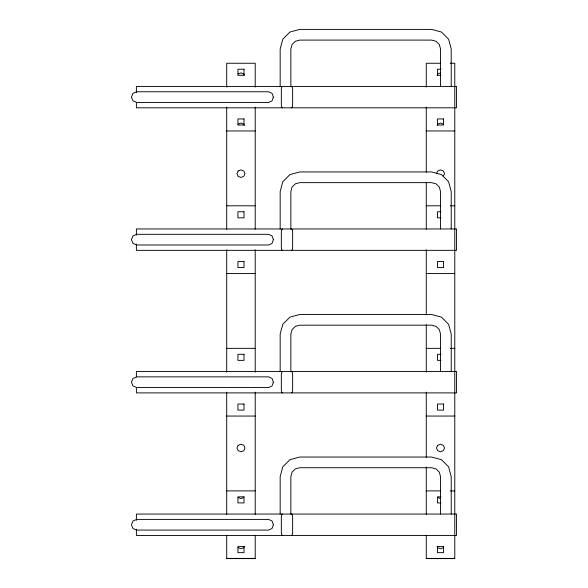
<?xml version="1.0" encoding="UTF-8"?>
<svg xmlns="http://www.w3.org/2000/svg" width="588" height="588" viewBox="0 0 588 588"><rect width="100%" height="100%" fill="white"/><g stroke="black" fill="none" stroke-linecap="round" stroke-linejoin="round"><path stroke-width="0.88" d="M437.105 75.308L437.692 73.978L440.53 72.875M244.387 546.348L243.799 547.678L240.962 548.78L238.133 547.678M437.105 125.487L437.692 124.156L440.53 123.054L443.367 124.156M436.516 173.658L437.692 170.998L440.53 169.895L443.367 170.998L444.535 173.658L443.367 176.319M282.549 86.421L281.689 87.2L281.336 89.089L281.336 105.127L281.689 107.016L282.549 107.802M291.42 107.802L292.273 107.016L292.633 105.127L292.633 89.089L292.273 87.2L291.42 86.421M282.549 228.967L281.689 229.746L281.336 231.635L281.336 247.673L281.689 249.562L282.549 250.348M291.42 250.348L292.273 249.562L292.633 247.673L292.633 231.635L292.273 229.746L291.42 228.967M282.549 371.506L281.689 372.292L281.336 374.181L281.336 390.219L281.689 392.108L282.549 392.894M291.42 392.894L292.273 392.108L292.633 390.219L292.633 374.181L292.273 372.292L291.42 371.506M282.549 514.052L281.689 514.838L281.336 516.727L281.336 532.765L281.689 534.654L282.549 535.433M291.42 535.433L292.273 534.654L292.633 532.765L292.633 516.727L292.273 514.838L291.42 514.052M238.133 73.978L240.962 72.875L243.799 73.978L244.387 75.308M238.133 124.156L240.962 123.054L243.799 124.156L244.387 125.487M243.799 497.499L240.962 498.602L238.133 497.499M443.367 547.678L440.53 548.78L437.692 547.678L437.105 546.348M440.655 63.254L426.271 63.254L426.271 87.171M450.283 63.254L454.781 63.254L454.781 558.6L426.271 558.6L426.271 535.433M440.963 69.2L437.487 69.2L437.487 75.279L440.963 75.279M226.711 130.962L255.221 130.962M426.271 130.962L454.781 130.962M226.711 205.8L255.221 205.8M426.271 205.8L440.53 205.8M450.327 205.8L454.781 205.8M440.963 211.746L437.487 211.746L437.487 217.825L440.963 217.825M226.711 273.508L255.221 273.508M426.271 273.508L454.781 273.508M226.711 348.346L255.221 348.346M426.271 348.346L440.53 348.346M450.327 348.346L454.781 348.346M440.963 354.292L437.487 354.292L437.487 360.37L440.963 360.37M226.711 416.054L255.221 416.054M426.271 416.054L454.781 416.054M226.711 490.892L255.221 490.892M426.271 490.892L440.53 490.892M450.327 490.892L454.781 490.892M440.963 496.838L437.487 496.838L437.487 502.916L440.963 502.916M226.711 558.402L255.221 558.402M426.271 558.402L454.781 558.402M437.692 497.499L440.53 498.602M451.216 86.421L451.216 49.002L448.593 39.198L441.419 32.024L431.621 29.4L299.762 29.4L289.965 32.024L282.791 39.198L280.167 49.002L280.167 86.421M451.216 228.967L451.216 191.548L448.593 181.743L441.419 174.57L431.621 171.946L299.762 171.946L289.965 174.57L282.791 181.743L280.167 191.548L280.167 228.967M451.216 371.506L451.216 334.094L448.593 324.289L441.419 317.116L431.621 314.492L299.762 314.492L289.965 317.116L282.791 324.289L280.167 334.094L280.167 371.506M451.216 514.052L451.216 476.633L448.593 466.835L441.419 459.662L431.621 457.038L299.762 457.038L289.965 459.662L282.791 466.835L280.167 476.633L280.167 514.052M440.53 86.421L440.53 49.002L439.332 44.548L436.075 41.285L431.621 40.094L299.762 40.094L295.308 41.285L292.052 44.548L290.854 49.002L290.854 86.421M440.53 228.967L440.53 191.548L439.332 187.094L436.075 183.831L431.621 182.633L299.762 182.633L295.308 183.831L292.052 187.094L290.854 191.548L290.854 228.967M440.53 371.506L440.53 334.094L439.332 329.633L436.075 326.377L431.621 325.179L299.762 325.179L295.308 326.377L292.052 329.633L290.854 334.094L290.854 371.506M440.53 514.052L440.53 476.633L439.332 472.179L436.075 468.923L431.621 467.725L299.762 467.725L295.308 468.923L292.052 472.179L290.854 476.633L290.854 514.052M426.271 107.17L426.271 172.262M426.271 182.361L426.271 229.158M426.271 249.738L426.271 314.962M426.271 324.554L426.271 372.138M426.271 392.13L426.271 457.354M426.271 466.901L426.271 514.309M255.221 87.171L255.221 63.254L226.711 63.254L226.711 87.171M255.221 107.17L255.221 229.158M255.221 249.738L255.221 372.138M255.221 392.13L255.221 514.309M255.221 535.433L255.221 558.6L226.711 558.6L226.711 535.433M226.711 107.17L226.711 229.158M226.711 249.738L226.711 372.138M226.711 392.13L226.711 514.309M136.394 92.654L136.394 86.421L456.567 86.421L456.567 107.802L136.394 107.802L136.394 102.452M136.394 235.2L136.394 228.967L456.567 228.967L456.567 250.348L136.394 250.348L136.394 244.108M136.394 376.857L136.394 371.506L456.567 371.506L456.567 392.894L136.394 392.894L136.394 387.543M136.394 520.292L136.394 514.052L456.567 514.052L456.567 535.433L136.394 535.433L136.394 529.2M273.398 97.108L272.001 100.886L268.635 102.452L136.776 102.452L132.998 100.886L131.433 97.108L132.998 93.33L136.776 91.765L268.635 91.765L272.001 93.33L273.398 97.108M273.398 239.654L272.001 243.432L268.635 244.998L136.776 244.998L132.998 243.432L131.433 239.654L132.998 235.876L136.776 234.311L268.635 234.311L272.001 235.876L273.398 239.654M273.398 382.2L272.001 385.978L268.635 387.543L136.776 387.543L132.998 385.978L131.433 382.2L132.998 378.422L136.776 376.857L268.635 376.857L272.001 378.422L273.398 382.2M273.398 524.746L272.001 528.524L268.635 530.089L136.776 530.089L132.998 528.524L131.433 524.746L132.998 520.968L136.776 519.402L268.635 519.402L272.001 520.968L273.398 524.746M238.133 170.998L236.957 173.658L238.133 176.319L240.962 177.422L243.799 176.319L244.976 173.658L243.799 170.998L240.962 169.895L238.133 170.998M238.133 445.337L236.957 447.997L238.133 450.658L240.962 451.76L243.799 450.658L244.976 447.997L243.799 445.337L240.962 444.234L238.133 445.337M437.692 445.337L436.516 447.997L437.692 450.658L440.53 451.76L443.367 450.658L444.535 447.997L443.367 445.337L440.53 444.234L437.692 445.337M244.005 69.2L237.927 69.2L237.927 75.279L244.005 75.279L244.005 69.2M244.005 118.938L237.927 118.938L237.927 125.016L244.005 125.016L244.005 118.938M443.565 118.938L437.487 118.938L437.487 125.016L443.565 125.016L443.565 118.938M244.005 211.746L237.927 211.746L237.927 217.825L244.005 217.825L244.005 211.746M244.005 261.484L237.927 261.484L237.927 267.562L244.005 267.562L244.005 261.484M443.565 261.484L437.487 261.484L437.487 267.562L443.565 267.562L443.565 261.484M244.005 354.292L237.927 354.292L237.927 360.37L244.005 360.37L244.005 354.292M244.005 404.03L237.927 404.03L237.927 410.108L244.005 410.108L244.005 404.03M443.565 404.03L437.487 404.03L437.487 410.108L443.565 410.108L443.565 404.03M244.005 496.838L237.927 496.838L237.927 502.916L244.005 502.916L244.005 496.838M244.005 546.575L237.927 546.575L237.927 552.654L244.005 552.654L244.005 546.575M443.565 546.575L437.487 546.575L437.487 552.654L443.565 552.654L443.565 546.575"/></g></svg>
